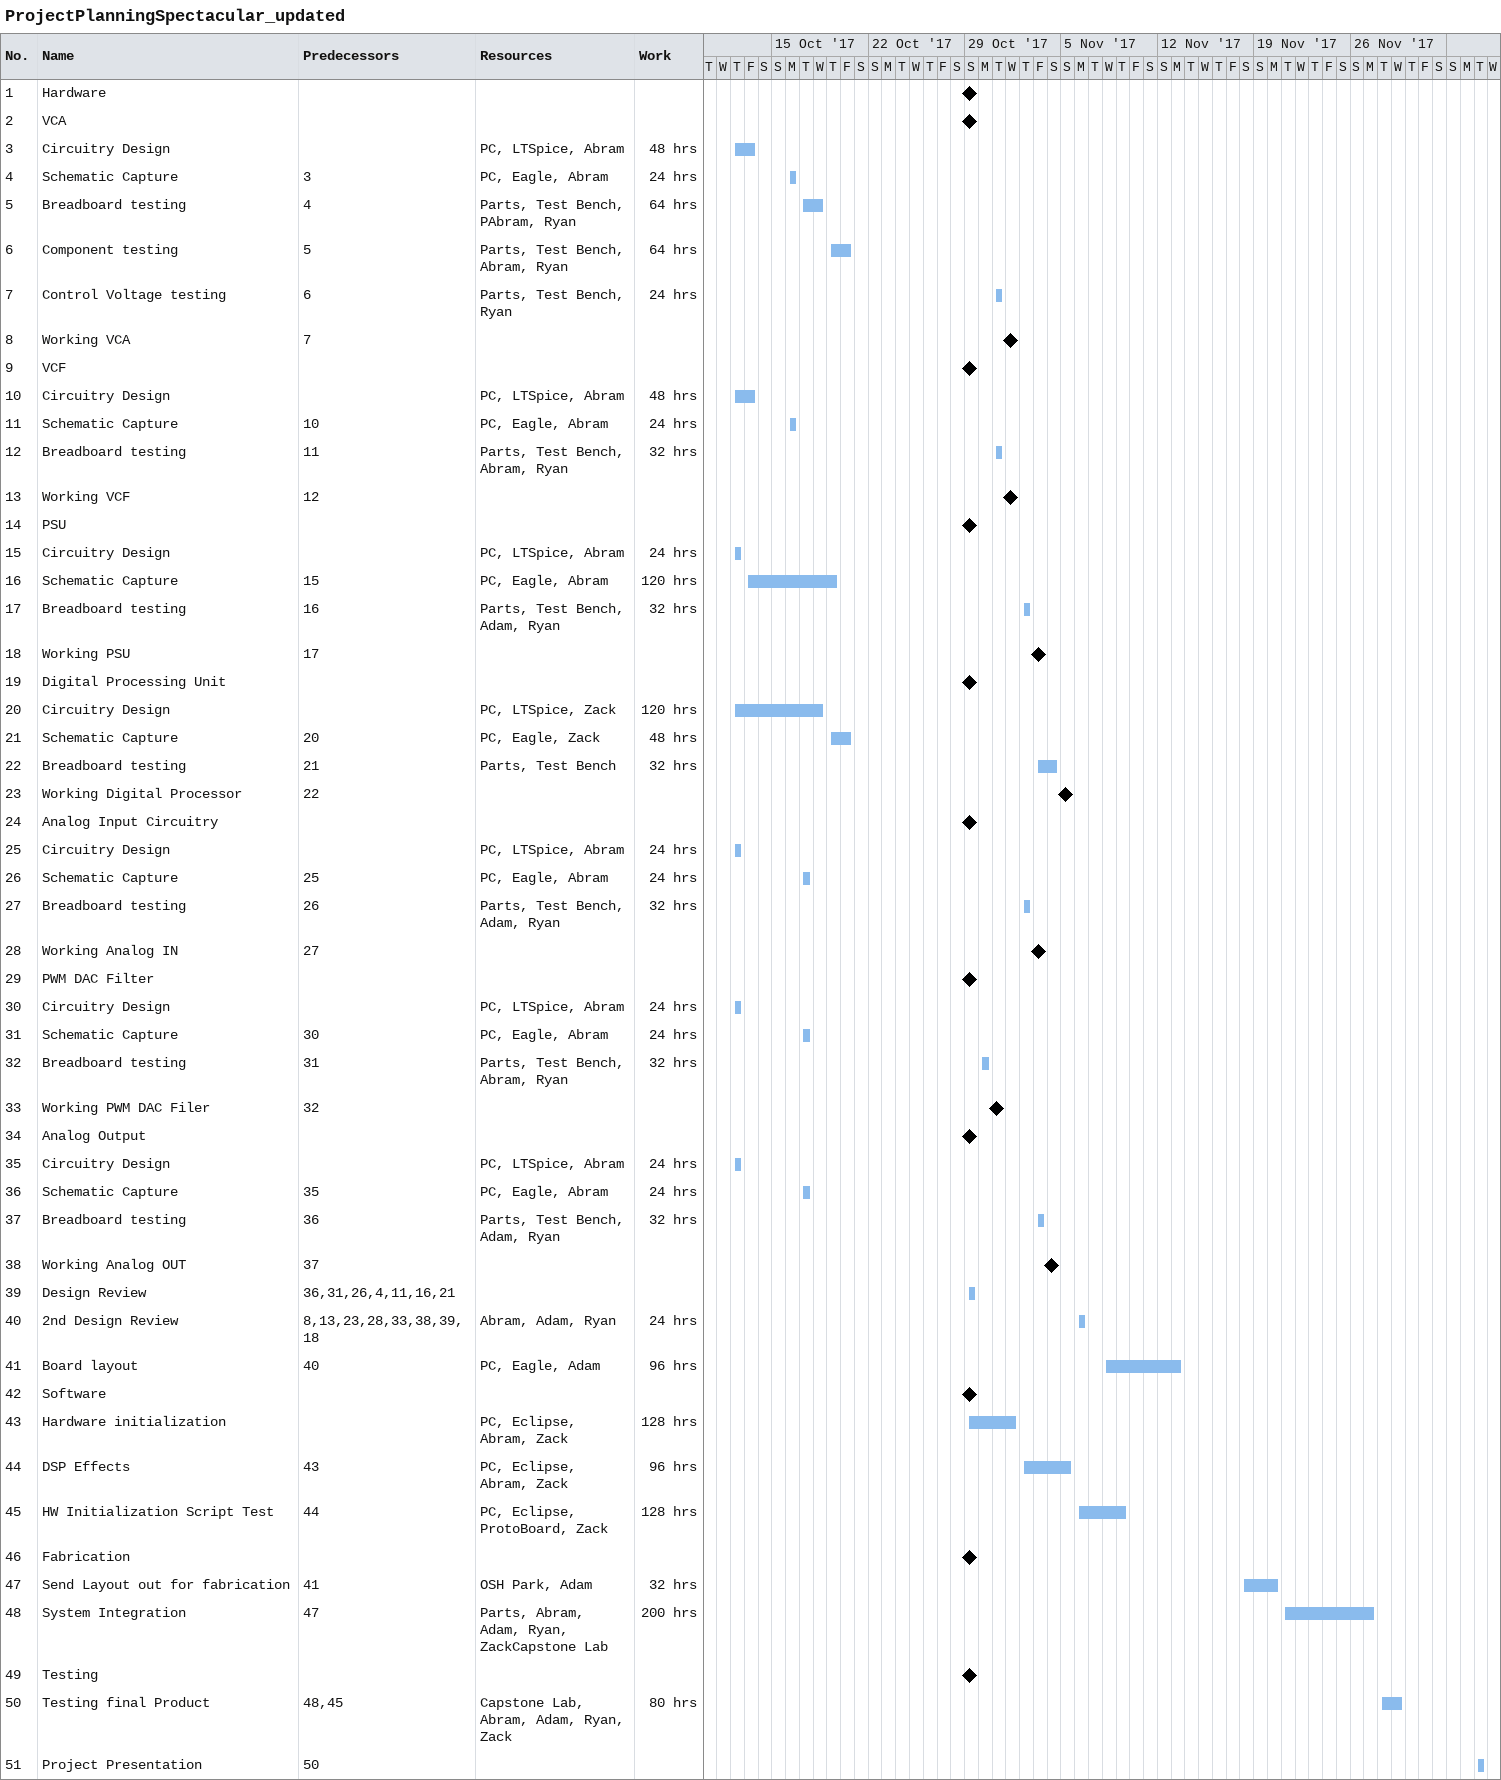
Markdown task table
ProjectPlanningSpectacular_updated

| ID | Task | Start | Finish | Predecessors | Resources | Work (h) |
|---|---|---|---|---|---|---|
| 1 | Hardware (milestone) | 2017-10-29 | 2017-10-29 |  |  |  |
| 2 | VCA (milestone) | 2017-10-29 | 2017-10-29 |  |  |  |
| 3 | Circuitry Design | 2017-10-12 | 2017-10-13 |  | PC, LTSpice, Abram | 48 |
| 4 | Schematic Capture | 2017-10-16 | 2017-10-16 | 3 | PC, Eagle, Abram | 24 |
| 5 | Breadboard testing | 2017-10-17 | 2017-10-18 | 4 | Parts, Test Bench, PAbram, Ryan | 64 |
| 6 | Component testing | 2017-10-19 | 2017-10-20 | 5 | Parts, Test Bench, Abram, Ryan | 64 |
| 7 | Control Voltage testing | 2017-10-31 | 2017-10-31 | 6 | Parts, Test Bench, Ryan | 24 |
| 8 | Working VCA (milestone) | 2017-11-01 | 2017-11-01 | 7 |  |  |
| 9 | VCF (milestone) | 2017-10-29 | 2017-10-29 |  |  |  |
| 10 | Circuitry Design | 2017-10-12 | 2017-10-13 |  | PC, LTSpice, Abram | 48 |
| 11 | Schematic Capture | 2017-10-16 | 2017-10-16 | 10 | PC, Eagle, Abram | 24 |
| 12 | Breadboard testing | 2017-10-31 | 2017-10-31 | 11 | Parts, Test Bench, Abram, Ryan | 32 |
| 13 | Working VCF (milestone) | 2017-11-01 | 2017-11-01 | 12 |  |  |
| 14 | PSU (milestone) | 2017-10-29 | 2017-10-29 |  |  |  |
| 15 | Circuitry Design | 2017-10-12 | 2017-10-12 |  | PC, LTSpice, Abram | 24 |
| 16 | Schematic Capture | 2017-10-13 | 2017-10-19 | 15 | PC, Eagle, Abram | 120 |
| 17 | Breadboard testing | 2017-11-02 | 2017-11-02 | 16 | Parts, Test Bench, Adam, Ryan | 32 |
| 18 | Working PSU (milestone) | 2017-11-03 | 2017-11-03 | 17 |  |  |
| 19 | Digital Processing Unit (milestone) | 2017-10-29 | 2017-10-29 |  |  |  |
| 20 | Circuitry Design | 2017-10-12 | 2017-10-18 |  | PC, LTSpice, Zack | 120 |
| 21 | Schematic Capture | 2017-10-19 | 2017-10-20 | 20 | PC, Eagle, Zack | 48 |
| 22 | Breadboard testing | 2017-11-03 | 2017-11-04 | 21 | Parts, Test Bench | 32 |
| 23 | Working Digital Processor (milestone) | 2017-11-05 | 2017-11-05 | 22 |  |  |
| 24 | Analog Input Circuitry (milestone) | 2017-10-29 | 2017-10-29 |  |  |  |
| 25 | Circuitry Design | 2017-10-12 | 2017-10-12 |  | PC, LTSpice, Abram | 24 |
| 26 | Schematic Capture | 2017-10-17 | 2017-10-17 | 25 | PC, Eagle, Abram | 24 |
| 27 | Breadboard testing | 2017-11-02 | 2017-11-02 | 26 | Parts, Test Bench, Adam, Ryan | 32 |
| 28 | Working Analog IN (milestone) | 2017-11-03 | 2017-11-03 | 27 |  |  |
| 29 | PWM DAC Filter (milestone) | 2017-10-29 | 2017-10-29 |  |  |  |
| 30 | Circuitry Design | 2017-10-12 | 2017-10-12 |  | PC, LTSpice, Abram | 24 |
| 31 | Schematic Capture | 2017-10-17 | 2017-10-17 | 30 | PC, Eagle, Abram | 24 |
| 32 | Breadboard testing | 2017-10-30 | 2017-10-30 | 31 | Parts, Test Bench, Abram, Ryan | 32 |
| 33 | Working PWM DAC Filer (milestone) | 2017-10-31 | 2017-10-31 | 32 |  |  |
| 34 | Analog Output (milestone) | 2017-10-29 | 2017-10-29 |  |  |  |
| 35 | Circuitry Design | 2017-10-12 | 2017-10-12 |  | PC, LTSpice, Abram | 24 |
| 36 | Schematic Capture | 2017-10-17 | 2017-10-17 | 35 | PC, Eagle, Abram | 24 |
| 37 | Breadboard testing | 2017-11-03 | 2017-11-03 | 36 | Parts, Test Bench, Adam, Ryan | 32 |
| 38 | Working Analog OUT (milestone) | 2017-11-04 | 2017-11-04 | 37 |  |  |
| 39 | Design Review | 2017-10-29 | 2017-10-29 | 36, 31, 26, 4, 11, 16, 21 |  |  |
| 40 | 2nd Design Review | 2017-11-06 | 2017-11-06 | 8, 13, 23, 28, 33, 38, 39, 18 | Abram, Adam, Ryan | 24 |
| 41 | Board layout | 2017-11-08 | 2017-11-13 | 40 | PC, Eagle, Adam | 96 |
| 42 | Software (milestone) | 2017-10-29 | 2017-10-29 |  |  |  |
| 43 | Hardware initialization | 2017-10-29 | 2017-11-01 |  | PC, Eclipse, Abram, Zack | 128 |
| 44 | DSP Effects | 2017-11-02 | 2017-11-05 | 43 | PC, Eclipse, Abram, Zack | 96 |
| 45 | HW Initialization Script Test | 2017-11-06 | 2017-11-09 | 44 | PC, Eclipse, ProtoBoard, Zack | 128 |
| 46 | Fabrication (milestone) | 2017-10-29 | 2017-10-29 |  |  |  |
| 47 | Send Layout out for fabrication | 2017-11-18 | 2017-11-20 | 41 | OSH Park, Adam | 32 |
| 48 | System Integration | 2017-11-21 | 2017-11-27 | 47 | Parts, Abram, Adam, Ryan, ZackCapstone Lab | 200 |
| 49 | Testing (milestone) | 2017-10-29 | 2017-10-29 |  |  |  |
| 50 | Testing final Product | 2017-11-28 | 2017-11-29 | 48, 45 | Capstone Lab, Abram, Adam, Ryan, Zack | 80 |
| 51 | Project Presentation | 2017-12-05 | 2017-12-05 | 50 |  |  |
